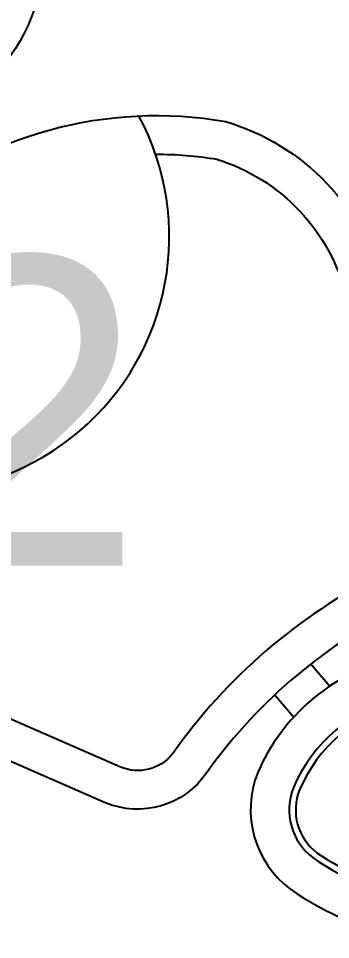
# Model space of a CAD drawing. Extents: x 741 to 1339, y 725 to 848.
# Drawn here: x 1106.315 to 1106.558, y 786.109 to 786.824 of the extents above; entities that cross this region are included whole.
import ezdxf

# ---------------------------------------------------------------- set-up
doc = ezdxf.new("R2010")
doc.units = 0
doc.header["$MEASUREMENT"] = 0
doc.linetypes.add('CONTINU', pattern=[0])
for name, color, linetype in [('Lay Out', 31, 'CONTINUOUS'), ('PAREDES', 7, 'CONTINUOUS'), ('PENA-008', 8, 'CONTINUOUS'), ('Textos', 7, 'CONTINUOUS')]:
    doc.layers.add(name, color=color, linetype=linetype)
doc.styles.add('PADRAO MK', font='AVGARDN.TTF')

# ---------------------------------------------------------------- blocks, each defined once
blk = doc.blocks.new('A$C12870BC7')
at = {"layer": 'Lay Out', "linetype": 'CONTINU', "ltscale": 0.6}
for p, q in [((0.56187, 0.8151), (0.56187, 0.7919)), ((0.59891, 0.8151), (0.59891, 0.7919))]:
    blk.add_line(p, q, dxfattribs=at)
for points in [[(0.81835, 1.99511, -0.002184), (0.8326, 1.8226), (0.8326, 1.46303, -0.431666), (0.69478, 1.32168)], [(0.48256, 0.80326, -0.359792), (0.40723, 0.83731), (0.32818, 1.00055, -0.264781), (0.33785, 1.17779, -0.471291), (0.82292, 1.17779, -0.264781), (0.8326, 1.00055), (0.75354, 0.83731, -0.359792), (0.67822, 0.80326, 0.123434), (0.47908, 0.80242)], [(0.76495, 1.19409, -0.042141), (0.79863, 1.16008, -0.261992), (0.80568, 1.0138), (0.72658, 0.85046, -0.361829), (0.68581, 0.83229, 0.123292), (0.47232, 0.83165, -0.339963), (0.4342, 0.85046), (0.35509, 1.0138, -0.261992), (0.36215, 1.16008, -0.042746), (0.39635, 1.19454, -0.042746)]]:
    blk.add_lwpolyline(points, format="xyb", dxfattribs=at)
for points in [[(0.51265, 0.77741, 0.340159), (0.473, 0.6922, 0.109507), (0.51808, 0.60314, 0.456342), (0.64269, 0.60314, 0.109507), (0.68778, 0.6922, 0.326615), (0.64812, 0.77741, 0.232243)], [(0.52621, 0.75065, 0.335798), (0.50218, 0.69916, 0.108316), (0.541, 0.62251, 0.451928), (0.61978, 0.62251, 0.10782), (0.65849, 0.69878, 0.318721), (0.63422, 0.75082, 0.229844)], [(0.52847, 0.74619, 0.334592), (0.50705, 0.70031, 0.108056), (0.54481, 0.62575, 0.450767), (0.61596, 0.62575, 0.107451), (0.65361, 0.69985, 0.316581), (0.63189, 0.74639, 0.22928)]]:
    blk.add_lwpolyline(points, format="xyb", close=True, dxfattribs=at)
blk.add_arc((0.58074, 1.26737), 0.19825, 192.01391, 347.80282, dxfattribs=at)
blk = doc.blocks.new('Layout')
at = {"layer": 'PENA-008', "color": 7, "ltscale": 0.2, "rotation": 40.58562502596172}
blk.add_blockref('A$C12870BC7', (1160.88017, 500.55789), dxfattribs=at)

msp = doc.modelspace()

# ---------------------------------------------------------------- block references
at = {"layer": 'PAREDES', "color": 7, "lineweight": 0}
msp.add_blockref('Layout', (-54.26272, 284.75654), dxfattribs=at)

# ---------------------------------------------------------------- texts
at = {"layer": 'Textos', "color": 3, "style": 'PADRAO MK'}
msp.add_text('Cons. 12', height=0.24, dxfattribs=at).set_placement((1105.12739, 786.3993))

doc.saveas('drawing.dxf')
